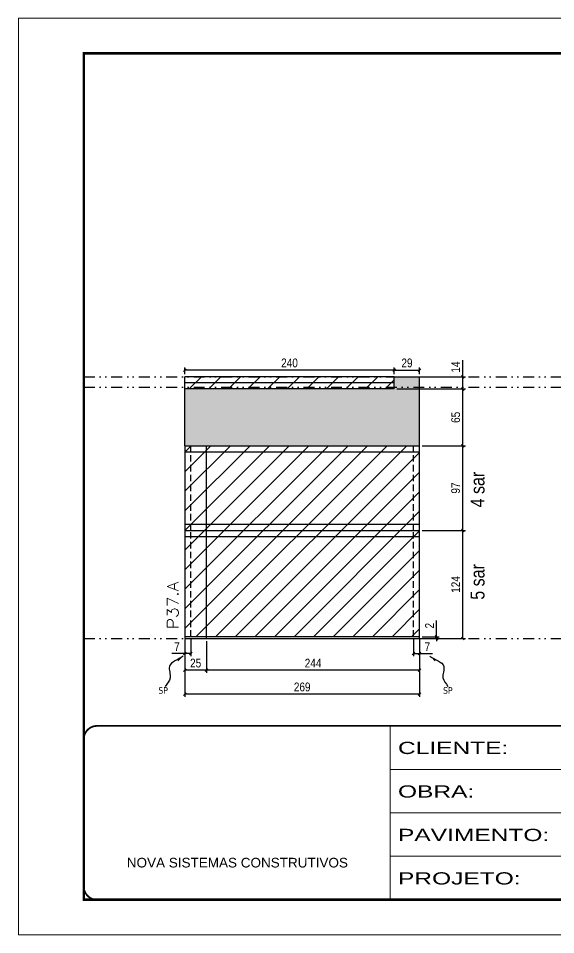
# Model space of a CAD drawing. Extents: x 14400 to 24104, y -21631 to 6985.
# Drawn here: x 17583 to 18199, y -3254 to -2204 of the extents above; entities that cross this region are included whole.
import ezdxf

# ---------------------------------------------------------------- set-up
doc = ezdxf.new("R2010")
doc.units = 0
for name, pattern in [('CONTINUO', [0]), ('DASHED', [0.75, 0.5, -0.25]), ('DIVIDE2', [0.625, 0.25, -0.125, 0, -0.125, 0, -0.125]), ('HIDDEN', [0.375, 0.25, -0.125])]:
    doc.linetypes.add(name, pattern=pattern)
for name, color, linetype in [('COTA', 241, 'Continuous'), ('NOMENCLATURA', 7, 'Continuous'), ('Nível', 160, 'Continuous'), ('Painéis', 200, 'Continuous'), ('SARR_2.2x7', 40, 'Continuous'), ('Sarrafo de Pressão', 42, 'HIDDEN'), ('texto', 7, 'Continuous')]:
    doc.layers.add(name, color=color, linetype=linetype)
for name, color, linetype, lineweight in [('Folhas', 255, 'Continuous', 9), ('Hachura', 251, 'Continuous', 9), ('SARRAFO DE PRESSAO', 251, 'DASHED', 9), ('Texto Seção', 7, 'Continuous', 15)]:
    doc.layers.add(name, color=color, linetype=linetype, lineweight=lineweight)
doc.styles.add('ARIAL', font='arial.ttf')
doc.styles.add('ARIAL_NARROW', font='ARIALN.TTF', dxfattribs={"height": 0.2})
doc.styles.add('COTA TECNICA', font='techl___.ttf', dxfattribs={"height": 10})
doc.styles.add('COTA TECNICA-50', font='techl___.ttf', dxfattribs={"height": 10})
doc.styles.add('REGUA-120', font='ROMANS.shx', dxfattribs={"height": 15})
doc.styles.get("Standard").update_dxf_attribs({"font": 'arial.ttf'})
doc.styles.add('Tecnologia', font='')
doc.styles.get('Tecnologia').set_extended_font_data('Forgotten Futurist')
doc.dimstyles.new('COTA PAINEL-50', dxfattribs={"dimtxt": 10, "dimasz": 3, "dimexe": 3, "dimexo": 3, "dimgap": 3, "dimtad": 1, "dimdec": 1, "dimzin": 12, "dimdsep": 46, "dimtxsty": 'COTA TECNICA-50', "dimblk1": 'OBLIQUE', "dimblk2": 'OBLIQUE', "dimsah": 1, "dimcen": 0.9, "dimclrd": 4, "dimclre": 4, "dimclrt": 240, "dimadec": 1, "dimazin": 3, "dimtfac": 1, "dimtdec": 1, "dimtmove": 0, "dimatfit": 3, "dimfxl": 1, "dimtolj": 1, "dimtzin": 12, "dimarcsym": 0})
doc.dimstyles.new('PAINEL', dxfattribs={"dimtxt": 10, "dimasz": 3, "dimexe": 3, "dimexo": 3, "dimgap": 3, "dimtad": 1, "dimdec": 1, "dimzin": 12, "dimdsep": 46, "dimtxsty": 'COTA TECNICA', "dimblk1": 'OBLIQUE', "dimblk2": 'OBLIQUE', "dimsah": 1, "dimcen": 0.9, "dimclrd": 4, "dimclre": 4, "dimclrt": 240, "dimadec": 1, "dimazin": 3, "dimtfac": 1, "dimtdec": 1, "dimtmove": 0, "dimatfit": 3, "dimfxl": 1, "dimtolj": 1, "dimtzin": 12, "dimarcsym": 0})
doc.dimstyles.get("Standard").update_dxf_attribs({"dimtxt": 0.18, "dimasz": 0.18, "dimexe": 0.18, "dimexo": 0.0625, "dimgap": 0.09, "dimtad": 0, "dimtih": 1, "dimtoh": 1, "dimdec": 4, "dimzin": 0, "dimdsep": 46, "dimtxsty": 'Standard', "dimcen": 0.09, "dimadec": 0, "dimazin": 0, "dimtfac": 1, "dimtdec": 4, "dimtofl": 0, "dimtmove": 0, "dimatfit": 3, "dimfxl": 1, "dimtolj": 1, "dimtzin": 0, "dimarcsym": 0})

# ---------------------------------------------------------------- blocks, each defined once
blk = doc.blocks.new('9999999999')
at = {"color": 30, "linetype": 'CONTINUO'}
for p, q in [((98564.6, 34230.2), (98564.6, 34429.4)), ((98564.6, 34379.6), (99584, 34379.6)), ((98564.6, 34329.8), (99488, 34329.8)), ((98564.6, 34280), (99488, 34280))]:
    blk.add_line(p, q, dxfattribs=at)
at = {"color": 30, "linetype": 'CONTINUO', "const_width": 2}
blk.add_lwpolyline([(99584, 34230.2), (99584, 34414.4, 0.414214), (99569, 34429.4), (98229, 34429.4, 0.414214), (98214, 34414.4), (98214, 34245.2, 0.414214), (98229, 34230.2), (99584, 34230.2)], format="xyb", dxfattribs=at)
at = {"layer": 'Folhas'}
blk.add_lwpolyline([(98139, 34190.2), (99624, 34190.2), (99624, 35240.2), (98139, 35240.2)], close=True, dxfattribs=at)
at = {"layer": 'Folhas', "color": 30, "const_width": 3}
blk.add_lwpolyline([(98214, 34230.2), (99584, 34230.2), (99584, 35200.2), (98214, 35200.2)], close=True, dxfattribs=at)
at = {"color": 7, "linetype": 'Continuous', "ltscale": 5, "style": 'ARIAL'}
blk.add_text('NOVA SISTEMAS CONSTRUTIVOS', height=11.059, dxfattribs=at).set_placement((98263.2, 34267.2))
at = {"layer": 'Folhas', "color": 7, "style": 'Tecnologia', "width": 1.5}
for s, p in [('CLIENTE:', (98573.7, 34397.2)), ('OBRA:', (98573.7, 34347.3)), ('PAVIMENTO:', (98573.7, 34297.5)), ('PROJETO:', (98573.7, 34247.7))]:
    blk.add_text(s, height=14, dxfattribs=at).set_placement(p)
blk = doc.blocks.new('_Oblique')
at = {"color": 0, "linetype": 'ByBlock', "lineweight": -2}
blk.add_line((-0.5, -0.5), (0.5, 0.5), dxfattribs=at)
blk = doc.blocks.new('*D1439')
at = {"layer": 'COTA', "color": 4, "lineweight": -2, "transparency": 16777216}
for p, q in [((17774, -2915.6), (17774, -2981.2)), ((18043, -2915.6), (18043, -2981.2)), ((18043, -2978.2), (17774, -2978.2))]:
    blk.add_line(p, q, dxfattribs=at)
at = {"layer": 'Defpoints', "color": 0, "transparency": 16777216}
for p in [(17774, -2912.6), (18043, -2912.6), (17774, -2978.2)]:
    blk.add_point(p, dxfattribs=at)
at = {"layer": 'COTA', "color": 4, "lineweight": -2, "transparency": 16777216, "xscale": 3, "yscale": 3, "zscale": 3, "rotation": 180}
blk.add_blockref('_Oblique', (17774, -2978.2), dxfattribs=at)
at = {"layer": 'COTA', "color": 4, "lineweight": -2, "transparency": 16777216, "xscale": 3, "yscale": 3, "zscale": 3}
blk.add_blockref('_Oblique', (18043, -2978.2), dxfattribs=at)
at = {"layer": 'COTA', "color": 240, "transparency": 16777216, "insert": (17908.5, -2970.1), "char_height": 10, "attachment_point": 5, "style": 'COTA TECNICA'}
blk.add_mtext('\\A1;269', dxfattribs=at)
blk = doc.blocks.new('*D1440')
at = {"layer": 'COTA', "color": 4, "lineweight": -2, "transparency": 16777216}
for p, q in [((18036, -2915.6), (18036, -2934.8)), ((18043, -2917.6), (18043, -2934.8)), ((18036, -2931.8), (18043, -2931.8)), ((18043, -2931.8), (18057.7, -2931.8))]:
    blk.add_line(p, q, dxfattribs=at)
at = {"layer": 'Defpoints', "color": 0, "transparency": 16777216}
for p in [(18036, -2912.6), (18043, -2914.6), (18043, -2931.8)]:
    blk.add_point(p, dxfattribs=at)
at = {"layer": 'COTA', "color": 4, "lineweight": -2, "transparency": 16777216, "xscale": 3, "yscale": 3, "zscale": 3, "rotation": 180}
blk.add_blockref('_Oblique', (18036, -2931.8), dxfattribs=at)
at = {"layer": 'COTA', "color": 4, "lineweight": -2, "transparency": 16777216, "xscale": 3, "yscale": 3, "zscale": 3}
blk.add_blockref('_Oblique', (18043, -2931.8), dxfattribs=at)
at = {"layer": 'COTA', "color": 240, "transparency": 16777216, "insert": (18051.9, -2923.8), "char_height": 10, "attachment_point": 5, "style": 'COTA TECNICA-50'}
blk.add_mtext('\\A1;7', dxfattribs=at)
blk = doc.blocks.new('*D1441')
at = {"layer": 'COTA', "color": 4, "lineweight": -2, "transparency": 16777216}
for p, q in [((17774, -2917.6), (17774, -2934.8)), ((17781, -2915.6), (17781, -2934.8)), ((17774, -2931.8), (17759.3, -2931.8)), ((17781, -2931.8), (17774, -2931.8))]:
    blk.add_line(p, q, dxfattribs=at)
at = {"layer": 'Defpoints', "color": 0, "transparency": 16777216}
for p in [(17774, -2914.6), (17781, -2912.6), (17774, -2931.8)]:
    blk.add_point(p, dxfattribs=at)
at = {"layer": 'COTA', "color": 4, "lineweight": -2, "transparency": 16777216, "xscale": 3, "yscale": 3, "zscale": 3, "rotation": 180}
blk.add_blockref('_Oblique', (17774, -2931.8), dxfattribs=at)
at = {"layer": 'COTA', "color": 4, "lineweight": -2, "transparency": 16777216, "xscale": 3, "yscale": 3, "zscale": 3}
blk.add_blockref('_Oblique', (17781, -2931.8), dxfattribs=at)
at = {"layer": 'COTA', "color": 240, "transparency": 16777216, "insert": (17765.2, -2923.8), "char_height": 10, "attachment_point": 5, "style": 'COTA TECNICA-50'}
blk.add_mtext('\\A1;7', dxfattribs=at)
blk = doc.blocks.new('*D1442')
at = {"layer": 'COTA', "color": 4, "lineweight": -2, "transparency": 16777216}
for p, q in [((18062.3, -2912.6), (18062.3, -2893.8)), ((18046, -2912.6), (18065.3, -2912.6)), ((18046, -2914.6), (18065.3, -2914.6)), ((18062.3, -2914.6), (18062.3, -2912.6)), ((18062.3, -2914.6), (18062.3, -2917.6))]:
    blk.add_line(p, q, dxfattribs=at)
at = {"layer": 'Defpoints', "color": 0, "transparency": 16777216}
for p in [(18043, -2912.6), (18043, -2914.6), (18062.3, -2914.6)]:
    blk.add_point(p, dxfattribs=at)
at = {"layer": 'COTA', "color": 4, "lineweight": -2, "transparency": 16777216, "xscale": 3, "yscale": 3, "zscale": 3}
for p, rotation in [((18062.3, -2912.6), 270), ((18062.3, -2914.6), 90)]:
    blk.add_blockref('_Oblique', p, dxfattribs=dict(at, rotation=rotation))
at = {"layer": 'COTA', "color": 240, "transparency": 16777216, "insert": (18054.3, -2899.8), "char_height": 10, "attachment_point": 5, "rotation": 90, "style": 'COTA TECNICA-50'}
blk.add_mtext('\\A1;2', dxfattribs=at)
blk = doc.blocks.new('*D1443')
at = {"layer": 'COTA', "color": 4, "linetype": 'ByBlock', "lineweight": -2, "transparency": 16777216}
for p, q in [((18046, -2790.6), (18095.4, -2790.6)), ((18092.4, -2914.6), (18092.4, -2790.6)), ((18046, -2914.6), (18095.4, -2914.6))]:
    blk.add_line(p, q, dxfattribs=at)
at = {"layer": 'Defpoints', "color": 0, "linetype": 'ByBlock', "transparency": 16777216}
for p in [(18043, -2790.6), (18092.4, -2790.6), (18043, -2914.6)]:
    blk.add_point(p, dxfattribs=at)
at = {"layer": 'COTA', "color": 4, "linetype": 'ByBlock', "lineweight": -2, "transparency": 16777216, "xscale": 3, "yscale": 3, "zscale": 3}
for p, rotation in [((18092.4, -2790.6), 90), ((18092.4, -2914.6), 270)]:
    blk.add_blockref('_Oblique', p, dxfattribs=dict(at, rotation=rotation))
at = {"layer": 'COTA', "color": 240, "linetype": 'ByBlock', "transparency": 16777216, "insert": (18084.3, -2852.6), "char_height": 10, "attachment_point": 5, "rotation": 90, "style": 'COTA TECNICA'}
blk.add_mtext('\\A1;124', dxfattribs=at)
blk = doc.blocks.new('*D1444')
at = {"layer": 'COTA', "color": 4, "lineweight": -2, "transparency": 16777216}
for p, q in [((17774, -2917.6), (17774, -2953.8)), ((17799, -2917.6), (17799, -2953.8)), ((17799, -2950.8), (17774, -2950.8))]:
    blk.add_line(p, q, dxfattribs=at)
at = {"layer": 'Defpoints', "color": 0, "transparency": 16777216}
for p in [(17774, -2914.6), (17799, -2914.6), (17774, -2950.8)]:
    blk.add_point(p, dxfattribs=at)
at = {"layer": 'COTA', "color": 4, "lineweight": -2, "transparency": 16777216, "xscale": 3, "yscale": 3, "zscale": 3, "rotation": 180}
blk.add_blockref('_Oblique', (17774, -2950.8), dxfattribs=at)
at = {"layer": 'COTA', "color": 4, "lineweight": -2, "transparency": 16777216, "xscale": 3, "yscale": 3, "zscale": 3}
blk.add_blockref('_Oblique', (17799, -2950.8), dxfattribs=at)
at = {"layer": 'COTA', "color": 240, "transparency": 16777216, "insert": (17786.5, -2942.7), "char_height": 10, "attachment_point": 5, "style": 'COTA TECNICA'}
blk.add_mtext('\\A1;25', dxfattribs=at)
blk = doc.blocks.new('*D1445')
at = {"layer": 'COTA', "color": 4, "lineweight": -2, "transparency": 16777216}
for p, q in [((17799, -2917.6), (17799, -2953.8)), ((18043, -2917.6), (18043, -2953.8)), ((18043, -2950.8), (17799, -2950.8))]:
    blk.add_line(p, q, dxfattribs=at)
at = {"layer": 'Defpoints', "color": 0, "transparency": 16777216}
for p in [(17799, -2914.6), (18043, -2914.6), (17799, -2950.8)]:
    blk.add_point(p, dxfattribs=at)
at = {"layer": 'COTA', "color": 4, "lineweight": -2, "transparency": 16777216, "xscale": 3, "yscale": 3, "zscale": 3, "rotation": 180}
blk.add_blockref('_Oblique', (17799, -2950.8), dxfattribs=at)
at = {"layer": 'COTA', "color": 4, "lineweight": -2, "transparency": 16777216, "xscale": 3, "yscale": 3, "zscale": 3}
blk.add_blockref('_Oblique', (18043, -2950.8), dxfattribs=at)
at = {"layer": 'COTA', "color": 240, "transparency": 16777216, "insert": (17921, -2942.7), "char_height": 10, "attachment_point": 5, "style": 'COTA TECNICA'}
blk.add_mtext('\\A1;244', dxfattribs=at)
blk = doc.blocks.new('*D1437')
at = {"layer": 'COTA', "color": 4, "lineweight": -2, "transparency": 16777216}
for p, q in [((18046, -2693.6), (18095.4, -2693.6)), ((18092.4, -2790.6), (18092.4, -2693.6)), ((18046, -2790.6), (18095.4, -2790.6))]:
    blk.add_line(p, q, dxfattribs=at)
at = {"layer": 'Defpoints', "color": 0, "transparency": 16777216}
for p in [(18043, -2693.6), (18092.4, -2693.6), (18043, -2790.6)]:
    blk.add_point(p, dxfattribs=at)
at = {"layer": 'COTA', "color": 4, "lineweight": -2, "transparency": 16777216, "xscale": 3, "yscale": 3, "zscale": 3}
for p, rotation in [((18092.4, -2693.6), 90), ((18092.4, -2790.6), 270)]:
    blk.add_blockref('_Oblique', p, dxfattribs=dict(at, rotation=rotation))
at = {"layer": 'COTA', "color": 240, "transparency": 16777216, "insert": (18084.3, -2742.1), "char_height": 10, "attachment_point": 5, "rotation": 90, "style": 'COTA TECNICA'}
blk.add_mtext('\\A1;97', dxfattribs=at)
blk = doc.blocks.new('*D1454')
at = {"layer": 'COTA', "color": 4, "lineweight": -2, "transparency": 16777216}
for p, q in [((18014, -2611.6), (18014, -2603.9)), ((18043, -2611.6), (18043, -2603.9)), ((18014, -2606.9), (18043, -2606.9))]:
    blk.add_line(p, q, dxfattribs=at)
at = {"layer": 'Defpoints', "color": 0, "transparency": 16777216}
for p in [(18043, -2606.9), (18014, -2614.6), (18043, -2614.6)]:
    blk.add_point(p, dxfattribs=at)
at = {"layer": 'COTA', "color": 4, "lineweight": -2, "transparency": 16777216, "xscale": 3, "yscale": 3, "zscale": 3, "rotation": 180}
blk.add_blockref('_Oblique', (18014, -2606.9), dxfattribs=at)
at = {"layer": 'COTA', "color": 4, "lineweight": -2, "transparency": 16777216, "xscale": 3, "yscale": 3, "zscale": 3}
blk.add_blockref('_Oblique', (18043, -2606.9), dxfattribs=at)
at = {"layer": 'COTA', "color": 240, "transparency": 16777216, "insert": (18028.5, -2598.8), "char_height": 10, "attachment_point": 5, "style": 'COTA TECNICA'}
blk.add_mtext('\\A1;29', dxfattribs=at)
blk = doc.blocks.new('*D1457')
at = {"layer": 'COTA', "color": 4, "lineweight": -2, "transparency": 16777216}
for p, q in [((17774, -2611.6), (17774, -2603.9)), ((18014, -2611.6), (18014, -2603.9)), ((18014, -2606.9), (17774, -2606.9))]:
    blk.add_line(p, q, dxfattribs=at)
at = {"layer": 'Defpoints', "color": 0, "transparency": 16777216}
for p in [(17774, -2606.9), (17774, -2614.6), (18014, -2614.6)]:
    blk.add_point(p, dxfattribs=at)
at = {"layer": 'COTA', "color": 4, "lineweight": -2, "transparency": 16777216, "xscale": 3, "yscale": 3, "zscale": 3, "rotation": 180}
blk.add_blockref('_Oblique', (17774, -2606.9), dxfattribs=at)
at = {"layer": 'COTA', "color": 4, "lineweight": -2, "transparency": 16777216, "xscale": 3, "yscale": 3, "zscale": 3}
blk.add_blockref('_Oblique', (18014, -2606.9), dxfattribs=at)
at = {"layer": 'COTA', "color": 240, "transparency": 16777216, "insert": (17894, -2598.8), "char_height": 10, "attachment_point": 5, "style": 'COTA TECNICA'}
blk.add_mtext('\\A1;240', dxfattribs=at)
blk = doc.blocks.new('*D1458')
at = {"layer": 'COTA', "color": 4, "lineweight": -2, "transparency": 16777216}
for p, q in [((18092.4, -2614.6), (18092.4, -2595.5)), ((18046, -2614.6), (18095.4, -2614.6)), ((18092.4, -2628.6), (18092.4, -2614.6)), ((18017, -2628.6), (18095.4, -2628.6))]:
    blk.add_line(p, q, dxfattribs=at)
at = {"layer": 'Defpoints', "color": 0, "transparency": 16777216}
for p in [(18043, -2614.6), (18092.4, -2614.6), (18014, -2628.6)]:
    blk.add_point(p, dxfattribs=at)
at = {"layer": 'COTA', "color": 4, "lineweight": -2, "transparency": 16777216, "xscale": 3, "yscale": 3, "zscale": 3}
for p, rotation in [((18092.4, -2614.6), 90), ((18092.4, -2628.6), 270)]:
    blk.add_blockref('_Oblique', p, dxfattribs=dict(at, rotation=rotation))
at = {"layer": 'COTA', "color": 240, "transparency": 16777216, "insert": (18084.3, -2603.5), "char_height": 10, "attachment_point": 5, "rotation": 90, "style": 'COTA TECNICA'}
blk.add_mtext('\\A1;14', dxfattribs=at)
blk = doc.blocks.new('*D2048')
at = {"layer": 'COTA', "color": 4, "lineweight": -2, "transparency": 16777216}
for p, q in [((18017, -2628.6), (18095.4, -2628.6)), ((18092.4, -2693.6), (18092.4, -2628.6)), ((18046, -2693.6), (18095.4, -2693.6))]:
    blk.add_line(p, q, dxfattribs=at)
at = {"layer": 'Defpoints', "color": 0, "transparency": 16777216}
for p in [(18014, -2628.6), (18092.4, -2628.6), (18043, -2693.6)]:
    blk.add_point(p, dxfattribs=at)
at = {"layer": 'COTA', "color": 4, "lineweight": -2, "transparency": 16777216, "xscale": 3, "yscale": 3, "zscale": 3}
for p, rotation in [((18092.4, -2628.6), 90), ((18092.4, -2693.6), 270)]:
    blk.add_blockref('_Oblique', p, dxfattribs=dict(at, rotation=rotation))
at = {"layer": 'COTA', "color": 240, "transparency": 16777216, "insert": (18084.3, -2661.1), "char_height": 10, "attachment_point": 5, "rotation": 90, "style": 'COTA TECNICA'}
blk.add_mtext('\\A1;65', dxfattribs=at)

msp = doc.modelspace()

# ---------------------------------------------------------------- hatches: boundary and pattern name
at = {"layer": 'COTA'}
h = msp.add_hatch(dxfattribs=at)
h.set_pattern_fill('AR-CONC', color=256, scale=0.03)
h.paths.add_polyline_path([(18043.02, -2626.59), (18014.02, -2626.59), (18014.02, -2628.59), (17774.02, -2628.59), (17774.02, -2693.59), (18043.02, -2693.59)])
h.paths.add_polyline_path([(18043.02, -2614.59), (18014.02, -2614.59), (18014.02, -2626.59), (18043.02, -2626.59)])
at = {"layer": 'Hachura', "linetype": 'ByBlock'}
h = msp.add_hatch(dxfattribs=at)
h.set_pattern_fill('ANSI31', color=256, scale=5)
h.paths.add_polyline_path([(18014.02, -2614.59), (17774.02, -2614.59), (17774.02, -2628.59), (18014.02, -2628.59)])
h.paths.add_polyline_path([(17799.02, -2693.59), (17774.02, -2693.59), (17774.02, -2790.59), (17799.02, -2790.59)])
h.paths.add_polyline_path([(17799.02, -2790.59), (17774.02, -2790.59), (17774.02, -2912.59), (17799.02, -2912.59)])
h.paths.add_polyline_path([(18043.02, -2790.59), (17799.02, -2790.59), (17799.02, -2912.59), (18043.02, -2912.59)])
h.paths.add_polyline_path([(18043.02, -2693.59), (17799.02, -2693.59), (17799.02, -2790.59), (18043.02, -2790.59)])
h.paths.add_polyline_path([(18507.41, -2614.59), (18267.41, -2614.59), (18267.41, -2628.59), (18478.41, -2628.59), (18478.41, -2626.59), (18507.41, -2626.59)])
h.paths.add_polyline_path([(18478.41, -2642.59), (18267.41, -2642.59), (18267.41, -2693.59), (18478.41, -2693.59)])
h.paths.add_polyline_path([(18263.41, -2693.59), (18238.41, -2693.59), (18238.41, -2790.59), (18263.41, -2790.59)])
h.paths.add_polyline_path([(18263.41, -2790.59), (18238.41, -2790.59), (18238.41, -2912.59), (18263.41, -2912.59)])
h.paths.add_polyline_path([(18507.41, -2790.59), (18263.41, -2790.59), (18263.41, -2912.59), (18507.41, -2912.59)])
h.paths.add_polyline_path([(18507.41, -2693.59), (18263.41, -2693.59), (18263.41, -2790.59), (18507.41, -2790.59)])
h.paths.add_polyline_path([(18700.37, -2614.59), (18681.37, -2614.59), (18681.37, -2626.59), (18700.37, -2626.59)])
h.paths.add_polyline_path([(18700.37, -2693.59), (18681.37, -2693.59), (18681.37, -2912.59), (18700.37, -2912.59)])
h.paths.add_polyline_path([(18888.87, -2693.59), (18869.87, -2693.59), (18869.87, -2912.59), (18888.87, -2912.59)])

# ---------------------------------------------------------------- linework, layer by layer
at = {"layer": 'COTA'}
for p, q in [((18014.02, -2614.59), (18043.02, -2614.59)), ((18043.02, -2693.59), (18043.02, -2614.59)), ((17774.02, -2693.59), (17774.02, -2628.59))]:
    msp.add_line(p, q, dxfattribs=at)
at = {"layer": 'Nível', "color": 4, "linetype": 'DIVIDE2', "ltscale": 50}
for p, q in [((17658.47, -2614.59), (19028.47, -2614.59)), ((17658.47, -2626.59), (19028.47, -2626.59)), ((17658.47, -2914.59), (19028.47, -2914.59)), ((17658.47, -2914.59), (19028.47, -2914.59))]:
    msp.add_line(p, q, dxfattribs=at)
at = {"layer": 'Painéis'}
for p, q in [((18014.02, -2614.59), (17774.02, -2614.59)), ((17774.02, -2628.59), (17774.02, -2614.59)), ((18014.02, -2628.59), (18014.02, -2614.59)), ((18014.02, -2628.59), (17774.02, -2628.59)), ((17774.02, -2693.59), (17774.02, -2912.59)), ((17774.02, -2693.59), (18043.02, -2693.59)), ((17799.02, -2914.59), (17799.02, -2693.59)), ((18043.02, -2912.59), (18043.02, -2693.59)), ((17774.02, -2790.59), (18043.02, -2790.59))]:
    msp.add_line(p, q, dxfattribs=at)
msp.add_lwpolyline([(18043.02, -2912.59), (17774.02, -2912.59), (17774.02, -2914.59), (18043.02, -2914.59)], close=True, dxfattribs=at)
at = {"layer": 'SARR_2.2x7'}
for p, q in [((18014.02, -2621.59), (17774.02, -2621.59)), ((17774.02, -2700.59), (18043.02, -2700.59)), ((17774.02, -2783.59), (18043.02, -2783.59)), ((17774.02, -2797.59), (18043.02, -2797.59))]:
    msp.add_line(p, q, dxfattribs=at)
at = {"layer": 'Sarrafo de Pressão', "ltscale": 30}
for p, q in [((17781.02, -2790.59), (17781.02, -2693.59)), ((18036.02, -2790.59), (18036.02, -2693.59)), ((17781.02, -2912.59), (17781.02, -2790.59)), ((18036.02, -2912.59), (18036.02, -2790.59))]:
    msp.add_line(p, q, dxfattribs=at)

# ---------------------------------------------------------------- block references
at = {"layer": 'SARRAFO DE PRESSAO', "color": 6, "linetype": 'ByBlock'}
msp.add_blockref('9999999999', (-80555.51, -37444.08), dxfattribs=at)

# ---------------------------------------------------------------- texts
at = {"layer": 'NOMENCLATURA', "style": 'ARIAL_NARROW'}
for s, p in [('4 sar', (18117.26, -2764.23)), ('5 sar', (18117.26, -2870.07))]:
    msp.add_text(s, height=16, rotation=90, dxfattribs=at).set_placement(p)
at = {"layer": 'texto', "color": 0, "char_height": 7.5, "attachment_point": 5}
for insert in [(17749.24, -2974.08), (18075.27, -2974.08)]:
    msp.add_mtext('{\\fTahoma|b0|i0|c0|p34;\\C4;SP}', dxfattribs=dict(at, insert=insert))
at = {"layer": 'Texto Seção', "style": 'REGUA-120', "width": 1.1}
msp.add_text('P37.A', height=13, rotation=90, dxfattribs=at).set_placement((17766.77, -2903.83))

# ---------------------------------------------------------------- dimensions: what is measured, and where the dimension line sits
at = {"layer": 'COTA'}
for base, p1, p2, angle, dimstyle, picture, middle in [((17774.02, -2606.91), (18014.02, -2614.59), (17774.02, -2614.59), 180, 'PAINEL', '*D1457', (17894.02, -2598.81)), ((18043.02, -2606.91), (18014.02, -2614.59), (18043.02, -2614.59), 180, 'PAINEL', '*D1454', (18028.52, -2598.83)), ((18092.39, -2614.59), (18014.02, -2628.59), (18043.02, -2614.59), 90, 'PAINEL', '*D1458', (18084.31, -2603.53)), ((18092.39, -2628.59), (18043.02, -2693.59), (18014.02, -2628.59), 90, 'PAINEL', '*D2048', (18084.28, -2661.09)), ((18092.39, -2693.59), (18043.02, -2790.59), (18043.02, -2693.59), 90, 'PAINEL', '*D1437', (18084.28, -2742.09)), ((17774.02, -2931.83), (17781.02, -2912.59), (17774.02, -2914.59), 180, 'COTA PAINEL-50', '*D1441', (17765.15, -2923.76)), ((17799.02, -2950.77), (18043.02, -2914.59), (17799.02, -2914.59), 180, 'PAINEL', '*D1445', (17921.02, -2942.7))]:
    dim = msp.add_linear_dim(base=base, p1=p1, p2=p2, angle=angle, dimstyle=dimstyle, dxfattribs=at)
    dim.commit()
    dim.dimension.update_dxf_attribs({"geometry": picture, "text_midpoint": middle})
at = {"layer": 'COTA', "linetype": 'ByBlock'}
dim = msp.add_aligned_dim(p1=(18043.02, -2914.59), p2=(18043.02, -2790.59), distance=-49.37, dimstyle='PAINEL', dxfattribs=at)
dim.commit()
dim.dimension.update_dxf_attribs({"geometry": '*D1443', "text_midpoint": (18084.31, -2852.59)})
at = {"layer": 'COTA'}
dim = msp.add_linear_dim(base=(18062.28, -2914.59), p1=(18043.02, -2912.59), p2=(18043.02, -2914.59), angle=90, dimstyle='COTA PAINEL-50', dxfattribs=at)
dim.commit()
dim.dimension.update_dxf_attribs({"geometry": '*D1442', "text_midpoint": (18062.28, -2899.84), "dimtype": 160})
dim = msp.add_linear_dim(base=(17774.02, -2978.21), p1=(18043.02, -2912.59), p2=(17774.02, -2912.59), angle=180, dimstyle='PAINEL', override={"dimarcsym": 2}, dxfattribs=at)
dim.commit()
dim.dimension.update_dxf_attribs({"geometry": '*D1439', "text_midpoint": (17908.52, -2970.08)})
dim = msp.add_linear_dim(base=(17774.02, -2950.77), p1=(17799.02, -2914.59), p2=(17774.02, -2914.59), angle=180, dimstyle='PAINEL', override={"dimtmove": 1}, dxfattribs=at)
dim.commit()
dim.dimension.update_dxf_attribs({"geometry": '*D1444', "text_midpoint": (17786.52, -2950.77), "dimtype": 160})
dim = msp.add_linear_dim(base=(18043.02, -2931.83), p1=(18036.02, -2912.59), p2=(18043.02, -2914.59), dimstyle='COTA PAINEL-50', dxfattribs=at)
dim.commit()
dim.dimension.update_dxf_attribs({"geometry": '*D1440', "text_midpoint": (18051.88, -2923.76)})

# ---------------------------------------------------------------- leaders
at = {"layer": 'COTA', "path_type": 1}
for points in [[(17772.19, -2934.77), (17756.4, -2946.61), (17757.33, -2959.61), (17751.78, -2969.39)], [(18054.85, -2934.77), (18070.63, -2946.61), (18069.71, -2959.61), (18075.26, -2969.39)]]:
    msp.add_leader(points, dimstyle='Standard', override={"dimasz": 8}, dxfattribs=at)

doc.saveas('drawing.dxf')
